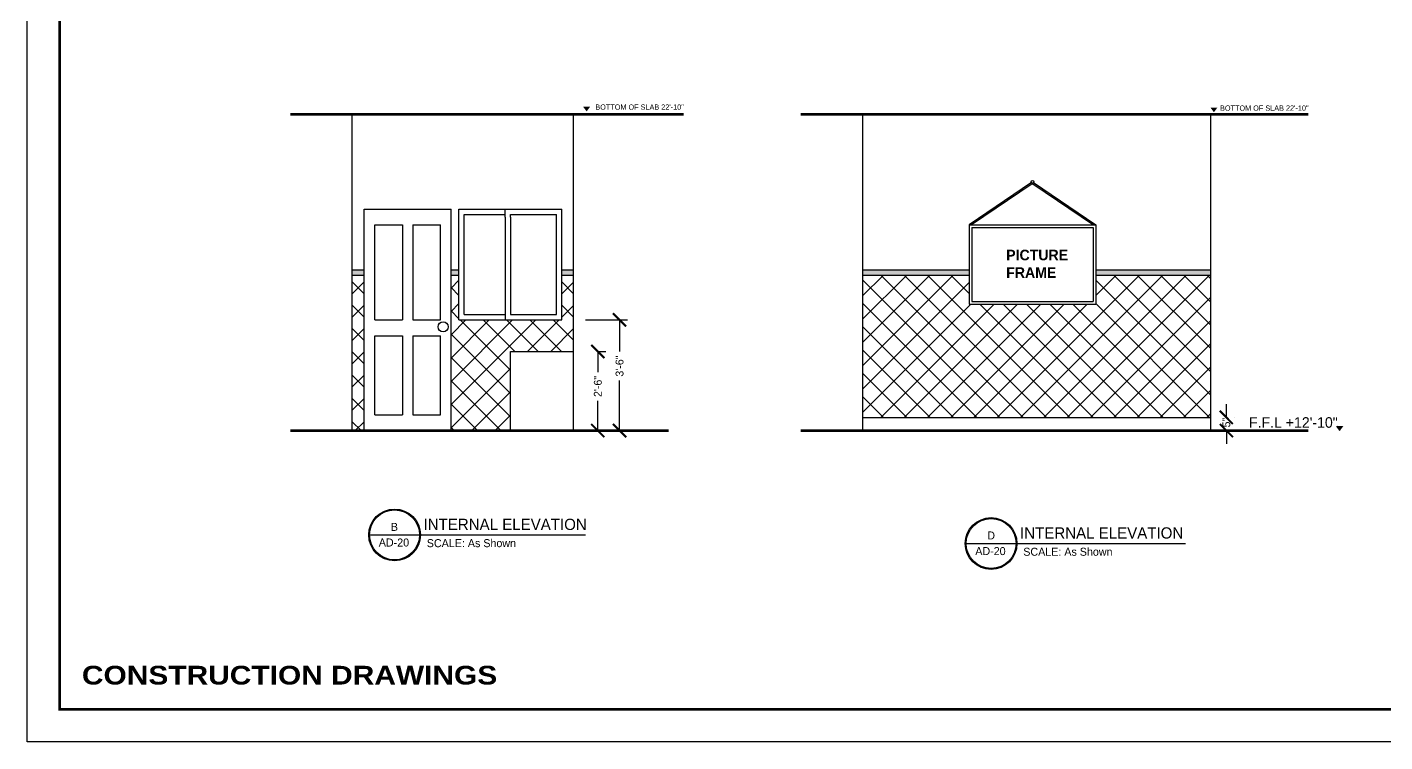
# Model space of a CAD drawing. Extents: x 10753 to 18704, y -5361 to 1140.
# Drawn here: x 15604 to 16120, y -4579 to -4308 of the extents above; entities that cross this region are included whole.
import ezdxf
from ezdxf.enums import TextEntityAlignment as Align

# ---------------------------------------------------------------- set-up
doc = ezdxf.new("R2010")
doc.units = 0
doc.header["$LTSCALE"] = 30
doc.header["$MEASUREMENT"] = 0
doc.header["$PDMODE"] = 3
doc.linetypes.add('HIDDEN', pattern=[0.375, 0.25, -0.125])
doc.layers.get('0').update_dxf_attribs({"linetype": 'CONTINUOUS'})
doc.layers.get('DEFPOINTS').update_dxf_attribs({"linetype": 'CONTINUOUS'})
for name, color, linetype in [('furniture', 9, 'CONTINUOUS'), ('SEAL', 1, 'CONTINUOUS'), ('SLINE', 3, 'CONTINUOUS'), ('WALL', 2, 'CONTINUOUS'), ('WINDOW', 5, 'CONTINUOUS'), ('WL', 9, 'CONTINUOUS')]:
    doc.layers.add(name, color=color, linetype=linetype)
doc.styles.add('EE', font='eurr____.ttf')
doc.styles.add('SMALL-DIM', font='stylu.ttf', dxfattribs={"height": 2})
doc.styles.get("Standard").update_dxf_attribs({"font": 'stylu.ttf', "height": 3})
doc.styles.add('STYLE3', font='ariblk.ttf', dxfattribs={"height": 1})
doc.dimstyles.new('D1', dxfattribs={"dimtxt": 6, "dimasz": 5, "dimexe": 1, "dimexo": 2, "dimgap": 1, "dimtad": 1, "dimdec": 4, "dimzin": 3, "dimdsep": 46, "dimlunit": 4, "dimtxsty": 'Standard', "dimcen": 3, "dimclrd": 7, "dimclre": 7, "dimclrt": 2, "dimadec": 0, "dimazin": 0, "dimtfac": 1, "dimtdec": 4, "dimtofl": 0, "dimtmove": 2, "dimatfit": 3, "dimfxl": 1, "dimfrac": 2, "dimtolj": 1, "dimtzin": 1, "dimarcsym": 0})

# ---------------------------------------------------------------- blocks, each defined once
blk = doc.blocks.new('_ArchTick')
at = {"color": 0, "linetype": 'ByBlock', "const_width": 0.15}
blk.add_lwpolyline([(-0.5, -0.5), (0.5, 0.5)], dxfattribs=at)
blk = doc.blocks.new('*D418')
at = {"color": 7, "linetype": 'Continuous', "lineweight": -2, "transparency": 16777216}
for p, q in [((15820.65, -4430.77), (15823.85, -4430.77)), ((15820.85, -4430.77), (15820.85, -4438.63)), ((15820.85, -4460.77), (15820.85, -4449.42)), ((15820.65, -4460.77), (15823.85, -4460.77))]:
    blk.add_line(p, q, dxfattribs=at)
at = {"layer": 'DEFPOINTS', "color": 0, "linetype": 'Continuous', "transparency": 16777216}
for p in [(15811.65, -4430.77), (15820.85, -4430.77), (15811.65, -4460.77)]:
    blk.add_point(p, dxfattribs=at)
at = {"color": 7, "linetype": 'Continuous', "lineweight": -2, "transparency": 16777216, "xscale": 5, "yscale": 5, "zscale": 5}
for p, rotation in [((15820.85, -4430.77), 90), ((15820.85, -4460.77), 270)]:
    blk.add_blockref('_ArchTick', p, dxfattribs=dict(at, rotation=rotation))
at = {"color": 0, "linetype": 'Continuous', "transparency": 16777216, "insert": (15820.85, -4444.03), "char_height": 3, "attachment_point": 5, "rotation": 90}
blk.add_mtext('\\A1;2\'-6"', dxfattribs=at)
blk = doc.blocks.new('*D419')
at = {"color": 7, "linetype": 'Continuous', "lineweight": -2, "transparency": 16777216}
for p, q in [((15816.15, -4418.77), (15832.09, -4418.77)), ((15829.09, -4418.77), (15829.09, -4430.8)), ((15829.09, -4460.77), (15829.09, -4441.78)), ((15816.15, -4460.77), (15832.09, -4460.77))]:
    blk.add_line(p, q, dxfattribs=at)
at = {"layer": 'DEFPOINTS', "color": 0, "linetype": 'Continuous', "transparency": 16777216}
for p in [(15807.15, -4418.77), (15807.15, -4460.77), (15829.09, -4460.77)]:
    blk.add_point(p, dxfattribs=at)
at = {"color": 7, "linetype": 'Continuous', "lineweight": -2, "transparency": 16777216, "xscale": 5, "yscale": 5, "zscale": 5}
for p, rotation in [((15829.09, -4418.77), 90), ((15829.09, -4460.77), 270)]:
    blk.add_blockref('_ArchTick', p, dxfattribs=dict(at, rotation=rotation))
at = {"color": 0, "linetype": 'Continuous', "transparency": 16777216, "insert": (15829.09, -4436.29), "char_height": 3, "attachment_point": 5, "rotation": 90}
blk.add_mtext('\\A1;3\'-6"', dxfattribs=at)
blk = doc.blocks.new('*D420')
at = {"color": 7, "linetype": 'Continuous', "lineweight": -2, "transparency": 16777216}
for p, q in [((16059.38, -4455.77), (16059.38, -4450.77)), ((16062.32, -4455.77), (16062.38, -4455.77)), ((16059.38, -4460.77), (16059.38, -4465.77)), ((16062.32, -4460.77), (16062.38, -4460.77))]:
    blk.add_line(p, q, dxfattribs=at)
at = {"layer": 'DEFPOINTS', "color": 0, "linetype": 'Continuous', "transparency": 16777216}
for p in [(16053.32, -4455.77), (16059.38, -4455.77), (16053.32, -4460.77)]:
    blk.add_point(p, dxfattribs=at)
at = {"color": 7, "linetype": 'Continuous', "lineweight": -2, "transparency": 16777216, "xscale": 5, "yscale": 5, "zscale": 5}
for p, rotation in [((16059.38, -4455.77), 270), ((16059.38, -4460.77), 90)]:
    blk.add_blockref('_ArchTick', p, dxfattribs=dict(at, rotation=rotation))
at = {"color": 0, "linetype": 'Continuous', "transparency": 16777216, "insert": (16059.38, -4457.75), "char_height": 3, "attachment_point": 5, "rotation": 90}
blk.add_mtext('\\A1;5"', dxfattribs=at)

msp = doc.modelspace()

# ---------------------------------------------------------------- hatches: boundary and pattern name
at = {"linetype": 'Continuous'}
h = msp.add_hatch(color=230, dxfattribs=at)
h.dxf.hatch_style = 1
h.paths.add_polyline_path([(15817.89597, -4337.97374), (15815.27892, -4337.97374), (15816.58744, -4339.69238)])
h = msp.add_hatch(color=230, dxfattribs=at)
h.dxf.hatch_style = 1
h.paths.add_polyline_path([(16055.96794, -4338.27975), (16053.35089, -4338.27975), (16054.65941, -4339.99839)])
h = msp.add_hatch(color=230, dxfattribs=at)
h.dxf.hatch_style = 1
h.paths.add_polyline_path([(16103.79493, -4459.04728), (16101.17788, -4459.04728), (16102.4864, -4460.76592)])
at = {"layer": 'furniture'}
h = msp.add_hatch(color=3, dxfattribs=at)
h.dxf.hatch_style = 1
h.paths.add_polyline_path([(15768.14745, -4399.76592), (15765.14745, -4399.76592), (15765.14745, -4401.76592), (15768.14745, -4401.76592)])
h.paths.add_polyline_path([(15811.64745, -4399.76592), (15807.14745, -4399.76592), (15807.14745, -4401.76592), (15811.64745, -4401.76592)])
h.paths.add_polyline_path([(15732.14745, -4399.76592), (15727.64745, -4399.76592), (15727.64745, -4401.76592), (15732.14745, -4401.76592)])
h.paths.add_polyline_path([(15961.78495, -4399.76592), (15921.3229, -4399.76592), (15921.3229, -4401.76592), (15961.78495, -4401.76592)])
h.paths.add_polyline_path([(16053.3229, -4399.76592), (16009.78495, -4399.76592), (16009.78495, -4401.76592), (16053.3229, -4401.76592)])
h = msp.add_hatch(dxfattribs=at)
h.set_pattern_fill('ANSI37', color=3, scale=50)
h.set_pattern_definition([(45, (-9465.2176, -5736.888), (-4.4194174, 4.4194174), []), (135, (-9465.2176, -5736.888), (-4.4194174, -4.4194174), [])])
h.paths.add_polyline_path([(15787.64745, -4430.76592), (15807.14745, -4430.76592), (15811.64745, -4430.76592), (15811.64745, -4401.76592), (15807.14745, -4401.76592), (15807.14745, -4418.76592), (15768.14745, -4418.76592), (15768.14745, -4401.76592), (15765.14745, -4401.76592), (15765.14745, -4460.76592), (15787.64745, -4460.76592)])
h.paths.add_polyline_path([(15732.14745, -4401.76592), (15727.64745, -4401.76592), (15727.64745, -4460.76592), (15732.14745, -4460.76592)])
h.paths.add_polyline_path([(16053.3229, -4401.76592), (16009.78495, -4401.76592), (16009.78495, -4412.76592), (15961.78495, -4412.76592), (15961.78495, -4401.76592), (15921.3229, -4401.76592), (15921.3229, -4455.76592), (16053.3229, -4455.76592)])

# ---------------------------------------------------------------- linework, layer by layer
at = {"color": 2}
for p, q in [((15811.64745, -4340.76592), (15815.5994, -4340.76592)), ((15727.64745, -4460.76592), (15722.97456, -4460.76592))]:
    msp.add_line(p, q, dxfattribs=at)
at = {"color": 31, "linetype": 'ByBlock'}
for p, q in [((15985.372, -4366.73419), (15961.78495, -4382.76592)), ((15985.65307, -4367.14771), (15962.67442, -4382.76592)), ((15985.91683, -4367.14771), (15985.5037, -4366.86607)), ((15985.65307, -4367.14771), (15986.26148, -4366.73419)), ((15985.91683, -4367.14771), (16008.89548, -4382.76592)), ((15986.1979, -4366.73419), (16009.78495, -4382.76592)), ((15961.78495, -4382.76592), (16009.78495, -4382.76592)), ((15961.78495, -4382.76592), (15961.78495, -4412.76592)), ((15962.78495, -4383.76592), (16008.78495, -4383.76592)), ((15962.78495, -4383.76592), (15962.78495, -4411.76592)), ((16008.78495, -4383.76592), (16008.78495, -4411.76592)), ((16009.78495, -4382.76592), (16009.78495, -4412.76592)), ((15961.78495, -4412.76592), (16009.78495, -4412.76592)), ((15962.78495, -4411.76592), (16008.78495, -4411.76592)), ((15787.64745, -4430.76592), (15807.14745, -4430.76592)), ((15787.64745, -4460.76592), (15787.64745, -4430.76592))]:
    msp.add_line(p, q, dxfattribs=at)
at = {"color": 1}
for p, q in [((15732.14745, -4376.76592), (15765.14745, -4376.76592)), ((15732.14745, -4460.76592), (15732.14745, -4376.76592)), ((15765.14745, -4460.76592), (15765.14745, -4376.76592)), ((15736.14745, -4382.76592), (15746.64745, -4382.76592)), ((15736.14745, -4418.76592), (15736.14745, -4382.76592)), ((15746.64745, -4382.76592), (15746.64745, -4418.76592)), ((15750.64745, -4382.76592), (15761.14745, -4382.76592)), ((15750.64745, -4382.76592), (15750.64745, -4418.76592)), ((15761.14745, -4418.76592), (15761.14745, -4382.76592)), ((15736.14745, -4418.76592), (15746.64745, -4418.76592)), ((15750.64745, -4418.76592), (15761.14745, -4418.76592)), ((15736.14745, -4454.76592), (15736.14745, -4424.76592)), ((15736.14745, -4424.76592), (15746.64745, -4424.76592)), ((15746.64745, -4424.76592), (15746.64745, -4454.76592)), ((15750.64745, -4424.76592), (15750.64745, -4454.76592)), ((15750.64745, -4424.76592), (15761.14745, -4424.76592)), ((15761.14745, -4454.76592), (15761.14745, -4424.76592)), ((15736.14745, -4454.76592), (15746.64745, -4454.76592)), ((15750.64745, -4454.76592), (15761.14745, -4454.76592))]:
    msp.add_line(p, q, dxfattribs=at)
at = {"color": 2, "linetype": 'HIDDEN'}
msp.add_line((15807.14745, -4430.76592), (15811.64745, -4430.76592), dxfattribs=at)
at = {"color": 230, "linetype": 'Continuous'}
msp.add_line((16101.17788, -4459.04728), (16102.4864, -4460.76592), dxfattribs=at)
at = {"color": 31, "linetype": 'ByBlock'}
msp.add_circle((15985.78495, -4366.45352), 0.4993, dxfattribs=at)
at = {"color": 1}
msp.add_circle((15762.11866, -4421.43045), 1.90337, dxfattribs=at)
at = {"layer": 'furniture', "color": 3}
for p, q in [((15727.64745, -4399.76592), (15732.14745, -4399.76592)), ((15765.14745, -4399.76592), (15768.14745, -4399.76592)), ((15807.14745, -4399.76592), (15811.64745, -4399.76592)), ((15921.3229, -4399.76592), (15961.78495, -4399.76592)), ((16009.78495, -4399.76592), (16053.3229, -4399.76592)), ((15727.64745, -4401.76592), (15732.14745, -4401.76592)), ((15765.14745, -4401.76592), (15768.14745, -4401.76592)), ((15807.14745, -4401.76592), (15811.64745, -4401.76592)), ((15921.3229, -4401.76592), (15961.78495, -4401.76592)), ((16009.78495, -4401.76592), (16053.3229, -4401.76592)), ((15921.3229, -4455.76592), (16053.3229, -4455.76592))]:
    msp.add_line(p, q, dxfattribs=at)
at = {"layer": 'SEAL', "color": 1}
msp.add_lwpolyline([(16411.68734, -4036.71229), (16411.68734, -4578.80944), (15604.25094, -4578.80944), (15604.25094, -4036.71229)], close=True, dxfattribs=at)
at = {"layer": 'SLINE'}
for p, q in [((15733.89101, -4500.33296), (15816.19373, -4500.33296)), ((15960.27295, -4503.59133), (16043.91516, -4503.59133))]:
    msp.add_line(p, q, dxfattribs=at)
for centre, radius in [((15743.70195, -4500.33296), 9.81095), ((15743.70195, -4500.33296), 9.47309), ((15970.0839, -4503.59133), 9.81095), ((15970.0839, -4503.59133), 9.47309)]:
    msp.add_circle(centre, radius, dxfattribs=at)
at = {"layer": 'WALL', "color": 9}
for p, q in [((15727.64745, -4340.76592), (15723.24933, -4340.76592)), ((15727.64745, -4340.76592), (15811.64745, -4340.76592)), ((15727.64745, -4460.76592), (15727.64745, -4340.76592)), ((15811.64745, -4460.76592), (15811.64745, -4340.76592)), ((15921.3229, -4340.76592), (15921.3229, -4460.76592)), ((16053.3229, -4340.76592), (16053.3229, -4460.76592)), ((15722.97456, -4460.76592), (15711.95983, -4460.76592)), ((15727.64745, -4460.76592), (15811.64745, -4460.76592)), ((15811.64745, -4460.76592), (15817.89553, -4460.76592))]:
    msp.add_line(p, q, dxfattribs=at)
at = {"layer": 'WALL', "color": 9, "const_width": 1}
for points in [[(15704.12563, -4340.76592), (15853.36272, -4340.76592)], [(15897.80108, -4340.76592), (16090.45415, -4340.76592)], [(15704.12563, -4460.76592), (15847.7128, -4460.76592)], [(15897.80108, -4460.76592), (16090.45415, -4460.76592)]]:
    msp.add_lwpolyline(points, dxfattribs=at)
at = {"layer": 'WINDOW', "color": 4}
for p, q in [((15768.14745, -4376.76592), (15807.14745, -4376.76592)), ((15768.14745, -4418.76592), (15768.14745, -4376.76592)), ((15770.14745, -4378.76592), (15785.64745, -4378.76592)), ((15770.14745, -4416.76592), (15770.14745, -4378.76592)), ((15785.64745, -4379.76592), (15785.64745, -4376.76592)), ((15785.64745, -4379.76592), (15785.64745, -4415.76592)), ((15787.64745, -4378.76592), (15805.14745, -4378.76592)), ((15787.64745, -4379.76592), (15787.64745, -4378.76592)), ((15787.64745, -4379.76592), (15787.64745, -4415.76592)), ((15805.14745, -4416.76592), (15805.14745, -4378.76592)), ((15807.14745, -4418.76592), (15807.14745, -4376.76592)), ((15785.64745, -4415.76592), (15785.64745, -4418.76592)), ((15787.64745, -4415.76592), (15787.64745, -4416.76592)), ((15768.14745, -4418.76592), (15807.14745, -4418.76592)), ((15770.14745, -4416.76592), (15785.64745, -4416.76592)), ((15787.64745, -4416.76592), (15805.14745, -4416.76592))]:
    msp.add_line(p, q, dxfattribs=at)
at = {"layer": 'WL', "const_width": 1.0267}
msp.add_lwpolyline([(16399.36695, -4049.03268), (16399.36695, -4566.48905), (15616.57133, -4566.48905), (15616.57133, -4049.03268)], close=True, dxfattribs=at)

# ---------------------------------------------------------------- texts
at = {"color": 230, "linetype": 'Continuous', "attachment_point": 1, "style": 'EE'}
for s, width, insert, char_height in [('BOTTOM OF SLAB 22\'-10"', 33.4342381, (15819.89075, -4337.06805), 2), ('BOTTOM OF SLAB 22\'-10"', 33.4342381, (16056.98859, -4337.45556), 2), ('F.F.L +12\'-10"', 32.3973271, (16067.96816, -4455.6866), 4)]:
    msp.add_mtext_dynamic_manual_height_columns(s, width=width, gutter_width=45, heights=[0], dxfattribs=dict(at, insert=insert, char_height=char_height))
at = {"color": 31, "linetype": 'ByBlock', "insert": (15975.83125, -4392.16525), "char_height": 4, "attachment_point": 1, "style": 'EE'}
msp.add_mtext_dynamic_manual_height_columns('{\\fEuroRoman|b1|i0|c2|p2;PICTURE          FRAME}', width=20.8787175, gutter_width=45, heights=[0], dxfattribs=at)
at = {"layer": 'SLINE', "style": 'SMALL-DIM'}
for s, height, p in [('B', 3.0375, (15742.27209, -4498.8022)), ('INTERNAL ELEVATION', 4.2757912, (15754.68506, -4498.46987, 0.04541)), ('INTERNAL ELEVATION', 4.2757912, (15981.06701, -4501.72825, 0.04541)), ('AD-20', 3.0375, (15737.70923, -4504.72834)), ('SCALE: As Shown', 3.0375, (15755.92617, -4504.97885, 0.06863)), ('D', 3.0375, (15968.65404, -4502.06058)), ('AD-20', 3.0375, (15964.09118, -4507.98672)), ('SCALE: As Shown', 3.0375, (15982.30812, -4508.23723, 0.06863))]:
    msp.add_text(s, height=height, dxfattribs=at).set_placement(p)
at = {"layer": 'WALL', "color": 1, "style": 'STYLE3'}
msp.add_text('CONSTRUCTION DRAWINGS', height=7.0989087, dxfattribs=at).set_placement((15703.84544, -4557.07571), align=Align.CENTER)

# ---------------------------------------------------------------- dimensions: what is measured, and where the dimension line sits
at = {"color": 0, "linetype": 'Continuous'}
for base, p1, p2, picture, middle in [((15829.0881, -4460.76592), (15807.14745, -4418.76592), (15807.14745, -4460.76592), '*D419', (15829.0881, -4436.28548)), ((15820.85204, -4430.76592), (15811.64745, -4460.76592), (15811.64745, -4430.76592), '*D418', (15820.85204, -4444.02608)), ((16059.37683, -4455.76592), (16053.3229, -4460.76592), (16053.3229, -4455.76592), '*D420', (16059.37683, -4457.74573))]:
    dim = msp.add_linear_dim(base=base, p1=p1, p2=p2, angle=90, dimstyle='D1', override={"dimtxt": 2, "dimexe": 3, "dimexo": 9, "dimblk": 'ArchTick', "dimclrt": 0, "dimldrblk": 'ArchTick'}, dxfattribs=at)
    dim.commit()
    dim.dimension.update_dxf_attribs({"geometry": picture, "text_midpoint": middle, "dimtype": 160})

doc.saveas('drawing.dxf')
